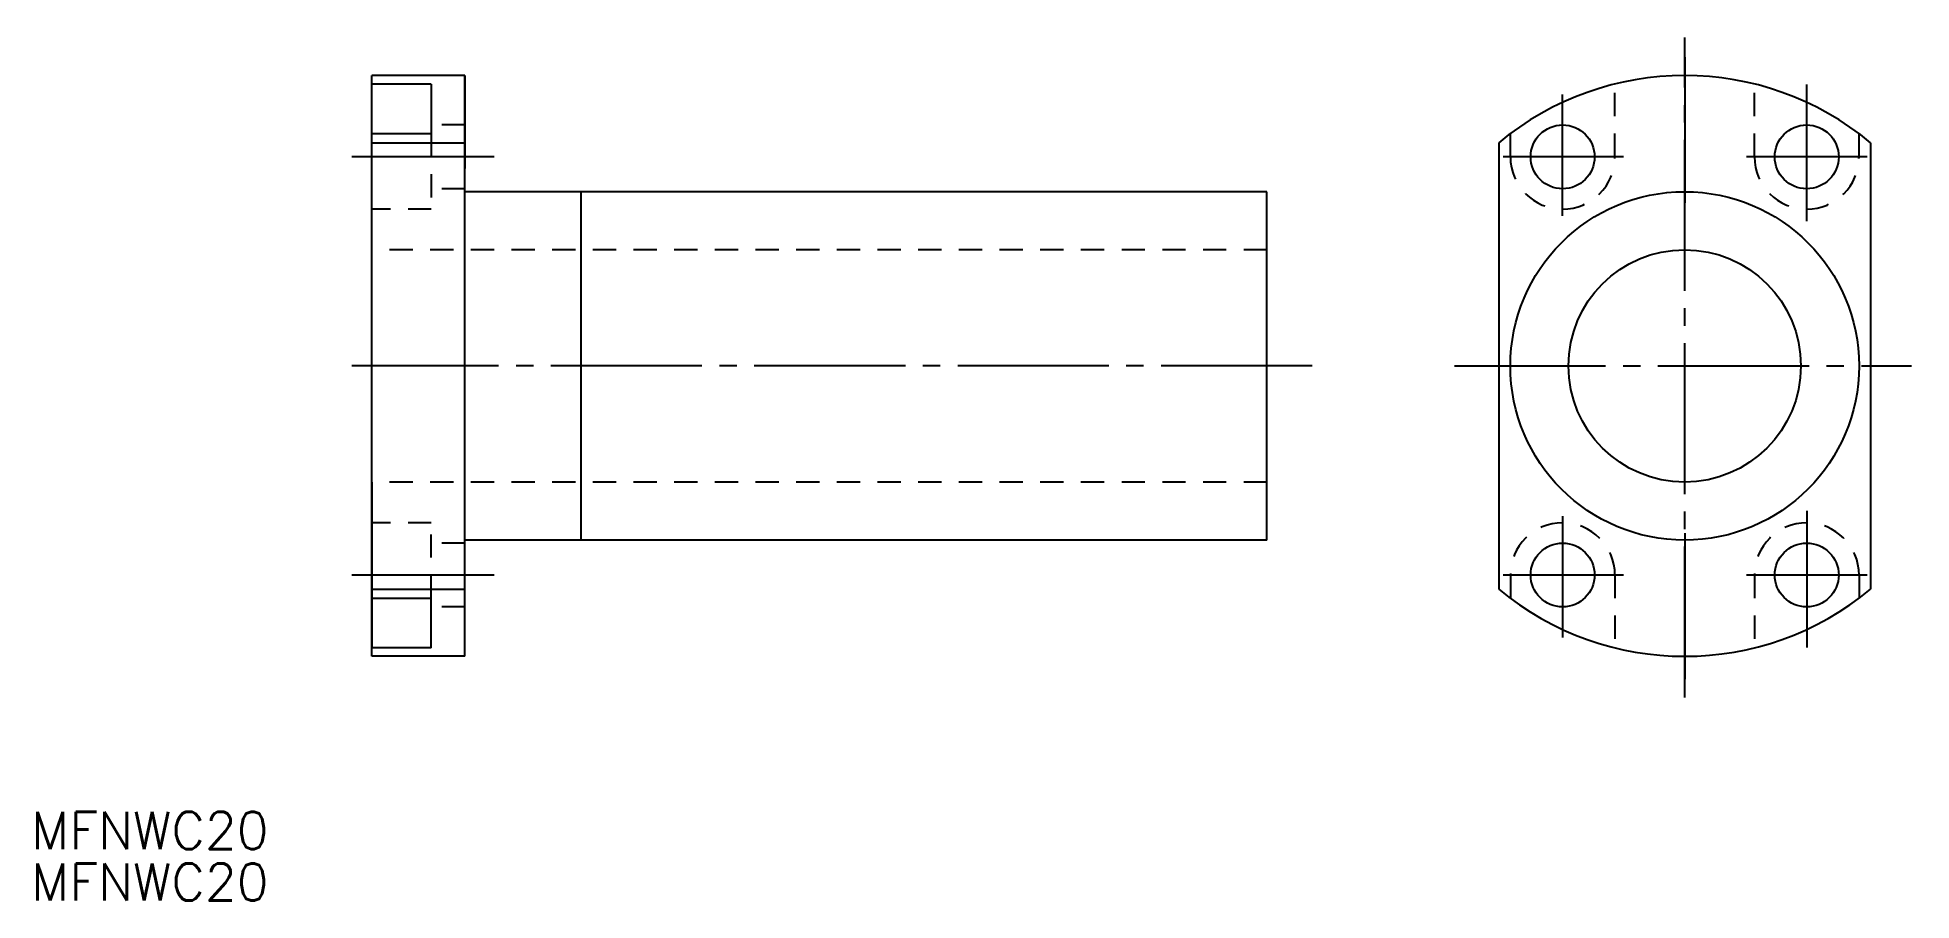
# Model space of a CAD drawing. Extents: x 81 to 242, y 139 to 213.
import ezdxf

# ---------------------------------------------------------------- set-up
doc = ezdxf.new("R2010")
doc.units = 0
doc.linetypes.add('CENTER', pattern=[17.5, 13, -1.5, 1.5, -1.5])
doc.linetypes.add('DASHED', pattern=[3.5, 2, -1.5])
doc.layers.get('0').update_dxf_attribs({"linetype": 'CONTINUOUS'})
doc.layers.add('CENTER', color=1, linetype='CENTER')
doc.styles.get("Standard").update_dxf_attribs({"font": 'txt.shx', "bigfont": '@extfont2.shx'})

msp = doc.modelspace()

# ---------------------------------------------------------------- linework, layer by layer
at = {"color": 1, "linetype": 'CENTER'}
for p, q in [((222.41, 211.32), (222.41, 198.76)), ((222.41, 170.32), (222.41, 157.76))]:
    msp.add_line(p, q, dxfattribs=at)
at = {"color": 7, "linetype": 'CONTINUOUS'}
for p, q in [((109.47, 159.73), (109.47, 209.73)), ((114.57, 209.73), (109.47, 209.73)), ((117.47, 209.73), (114.57, 209.73)), ((117.47, 201.73), (117.47, 209.73)), ((117.47, 209.73), (117.47, 201.73)), ((117.47, 159.73), (117.47, 209.73)), ((109.47, 184.73), (109.47, 209.36)), ((114.57, 209), (109.47, 209)), ((114.57, 209), (114.57, 204.73)), ((109.47, 204.73), (114.57, 204.73)), ((109.47, 203.94), (117.47, 203.94)), ((206.41, 203.94), (206.41, 165.52)), ((238.41, 203.94), (238.41, 165.52)), ((186.47, 199.73), (117.47, 199.73)), ((127.47, 169.73), (127.47, 199.73)), ((186.47, 169.73), (186.47, 199.73)), ((109.47, 174.73), (109.47, 160.48)), ((186.47, 169.73), (117.47, 169.73)), ((109.47, 165.52), (117.47, 165.52)), ((109.47, 164.73), (114.57, 164.73)), ((114.57, 160.46), (114.57, 164.73)), ((114.57, 160.46), (109.47, 160.46)), ((114.57, 159.73), (109.47, 159.73)), ((117.47, 159.73), (114.57, 159.73))]:
    msp.add_line(p, q, dxfattribs=at)
at = {"color": 3, "linetype": 'DASHED'}
for p, q in [((216.41, 202.73), (216.41, 209)), ((228.41, 202.73), (228.41, 209)), ((117.47, 205.48), (114.57, 205.48)), ((114.57, 204.73), (114.57, 198.23)), ((207.41, 202.73), (207.41, 204.73)), ((237.41, 202.73), (237.41, 204.73)), ((117.47, 199.98), (114.57, 199.98)), ((114.57, 198.23), (109.47, 198.23)), ((186.47, 194.73), (109.47, 194.73)), ((186.47, 174.73), (109.47, 174.73)), ((114.57, 171.23), (109.47, 171.23)), ((114.57, 164.73), (114.57, 171.23)), ((117.47, 169.48), (114.57, 169.48)), ((207.41, 166.73), (207.41, 164.73)), ((216.41, 166.73), (216.41, 160.46)), ((228.41, 166.73), (228.41, 160.46)), ((237.41, 166.73), (237.41, 164.73)), ((117.47, 163.98), (114.57, 163.98))]:
    msp.add_line(p, q, dxfattribs=at)
at = {"color": 7, "linetype": 'CONTINUOUS'}
for centre, radius in [((211.91, 202.73), 2.75), ((232.91, 202.73), 2.75), ((222.41, 184.73), 15), ((222.41, 184.73), 10), ((211.91, 166.73), 2.75), ((232.91, 166.73), 2.75)]:
    msp.add_circle(centre, radius, dxfattribs=at)
for start, end in [(50.2082, 129.7918), (230.2082, 309.7918)]:
    msp.add_arc((222.41, 184.73), 25, start, end, dxfattribs=at)
at = {"color": 3, "linetype": 'DASHED'}
for centre, start, end in [((211.91, 202.73), 180, 0), ((232.91, 202.73), 180, 0), ((211.91, 166.73), 0, 180), ((232.91, 166.73), 0, 180)]:
    msp.add_arc(centre, 4.5, start, end, dxfattribs=at)
at = {"layer": 'CENTER', "color": 1, "linetype": 'CENTER'}
for p, q in [((222.41, 156.19), (222.41, 213.01)), ((211.91, 197.66), (211.91, 208.1)), ((232.91, 197.2), (232.91, 208.97)), ((119.97, 202.73), (107.73, 202.73)), ((217.16, 202.73), (206.79, 202.73)), ((238.1, 202.73), (227.73, 202.73)), ((190.36, 184.73), (107.73, 184.73)), ((202.61, 184.73), (241.93, 184.73)), ((211.91, 171.8), (211.91, 161.36)), ((232.91, 172.26), (232.91, 160.49)), ((119.97, 166.73), (107.73, 166.73)), ((217.16, 166.73), (206.79, 166.73)), ((238.1, 166.73), (227.73, 166.73))]:
    msp.add_line(p, q, dxfattribs=at)

# ---------------------------------------------------------------- texts
at = {"color": 7, "linetype": 'CONTINUOUS'}
for p in [(80.14, 143.14), (80.14, 138.7)]:
    msp.add_text('MFNWC20', height=3.2, dxfattribs=at).set_placement(p)

doc.saveas('drawing.dxf')
